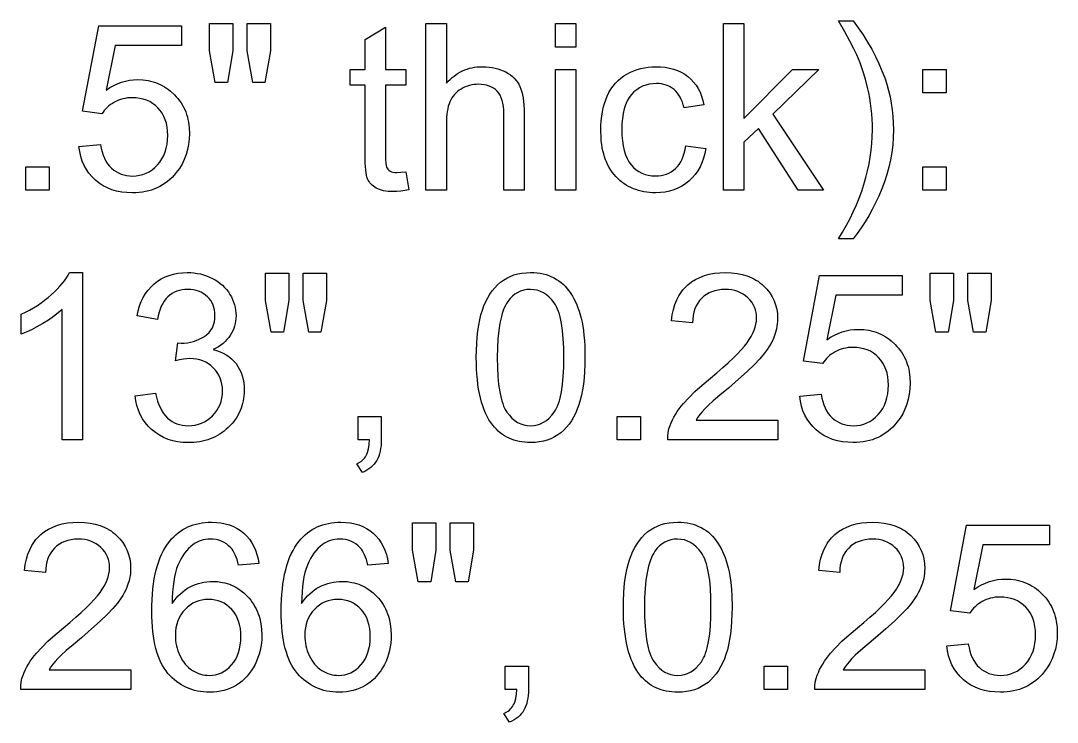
# Model space of a CAD drawing. Extents: x 0.6 to 44.2, y 0 to 23.3.
# Drawn here: x 5.497 to 7.986, y 17.397 to 19.083 of the extents above; entities that cross this region are included whole.
import ezdxf

# ---------------------------------------------------------------- set-up
doc = ezdxf.new("R2010")
doc.units = 0
doc.layers.add('CUTOUTS', color=1, linetype='CONTINUOUS')

msp = doc.modelspace()

# ---------------------------------------------------------------- linework, layer by layer
at = {"layer": 'CUTOUTS'}
for points in [[(5.6367, 18.7808), (5.6883, 18.7852), (5.69, 18.776), (5.6921, 18.7675), (5.6947, 18.7596), (5.6978, 18.7522), (5.7014, 18.7454), (5.7054, 18.7392), (5.7099, 18.7336), (5.7149, 18.7286), (5.7203, 18.7241), (5.7259, 18.7203), (5.7318, 18.717), (5.7379, 18.7143), (5.7443, 18.7123), (5.751, 18.7108), (5.758, 18.7099), (5.7652, 18.7096), (5.7739, 18.71), (5.7823, 18.7113), (5.7903, 18.7133), (5.798, 18.7163), (5.8053, 18.72), (5.8123, 18.7246), (5.819, 18.7301), (5.8253, 18.7363), (5.831, 18.7433), (5.836, 18.7508), (5.8402, 18.7588), (5.8437, 18.7674), (5.8464, 18.7766), (5.8483, 18.7863), (5.8494, 18.7965), (5.8498, 18.8073), (5.8495, 18.8175), (5.8483, 18.8272), (5.8465, 18.8363), (5.8439, 18.8449), (5.8406, 18.8529), (5.8365, 18.8603), (5.8318, 18.8672), (5.8262, 18.8736), (5.8201, 18.8793), (5.8135, 18.8842), (5.8065, 18.8884), (5.799, 18.8918), (5.791, 18.8944), (5.7826, 18.8963), (5.7737, 18.8975), (5.7644, 18.8979), (5.7586, 18.8977), (5.7528, 18.8972), (5.7473, 18.8963), (5.7418, 18.8952), (5.7366, 18.8936), (5.7314, 18.8918), (5.7264, 18.8896), (5.7216, 18.8871), (5.7169, 18.8843), (5.7125, 18.8813), (5.7084, 18.8781), (5.7045, 18.8747), (5.7009, 18.8711), (5.6975, 18.8673), (5.6944, 18.8633), (5.6916, 18.8591), (5.6455, 18.8651), (5.6842, 19.0706), (5.8831, 19.0706), (5.8831, 19.0236), (5.7235, 19.0236), (5.7019, 18.9161), (5.711, 18.922), (5.7202, 18.9271), (5.7294, 18.9314), (5.7388, 18.935), (5.7483, 18.9377), (5.758, 18.9397), (5.7677, 18.9408), (5.7775, 18.9412), (5.7904, 18.9407), (5.8027, 18.939), (5.8087, 18.9377), (5.8145, 18.9361), (5.8202, 18.9343), (5.8258, 18.9322), (5.8313, 18.9298), (5.8366, 18.9271), (5.8418, 18.9241), (5.8469, 18.9208), (5.8518, 18.9173), (5.8567, 18.9135), (5.8659, 18.9049), (5.8703, 18.9003), (5.8744, 18.8956), (5.8782, 18.8906), (5.8817, 18.8855), (5.8849, 18.8802), (5.8879, 18.8748), (5.8905, 18.8692), (5.8929, 18.8635), (5.895, 18.8576), (5.8969, 18.8515), (5.8984, 18.8452), (5.8997, 18.8389), (5.9014, 18.8256), (5.9019, 18.8116), (5.9014, 18.7983), (5.9, 18.7854), (5.8975, 18.773), (5.894, 18.761), (5.8896, 18.7495), (5.8841, 18.7385), (5.8777, 18.7279), (5.8703, 18.7178), (5.8654, 18.7119), (5.8602, 18.7064), (5.8549, 18.7013), (5.8493, 18.6965), (5.8435, 18.6922), (5.8375, 18.6882), (5.8312, 18.6846), (5.8248, 18.6813), (5.8181, 18.6785), (5.8112, 18.676), (5.8041, 18.6739), (5.7968, 18.6722), (5.7892, 18.6709), (5.7814, 18.67), (5.7735, 18.6694), (5.7652, 18.6692), (5.7519, 18.6697), (5.7392, 18.6711), (5.7271, 18.6735), (5.7157, 18.6768), (5.7049, 18.6811), (5.6947, 18.6864), (5.6851, 18.6926), (5.6762, 18.6998), (5.668, 18.7077), (5.6607, 18.7163), (5.6544, 18.7255), (5.649, 18.7353), (5.6446, 18.7457), (5.641, 18.7568), (5.6384, 18.7685)], [(5.9636, 18.9344), (5.95, 19.0105), (5.95, 19.076), (6.0059, 19.076), (6.0059, 19.0105), (5.9936, 18.9344)], [(6.0539, 18.9344), (6.0405, 19.0105), (6.0405, 19.076), (6.0965, 19.076), (6.0965, 19.0105), (6.0834, 18.9344)], [(6.47, 18.676), (6.47, 19.076), (6.5191, 19.076), (6.5191, 18.9325), (6.5235, 18.9373), (6.528, 18.9418), (6.5327, 18.946), (6.5374, 18.9499), (6.5424, 18.9535), (6.5474, 18.9568), (6.5527, 18.9597), (6.558, 18.9624), (6.5635, 18.9647), (6.5691, 18.9667), (6.5749, 18.9685), (6.5808, 18.9699), (6.5869, 18.9709), (6.5931, 18.9717), (6.5994, 18.9722), (6.6059, 18.9723), (6.6138, 18.9721), (6.6215, 18.9716), (6.6289, 18.9706), (6.636, 18.9692), (6.6428, 18.9674), (6.6494, 18.9652), (6.6558, 18.9626), (6.6618, 18.9597), (6.6676, 18.9563), (6.6729, 18.9527), (6.6777, 18.9488), (6.6822, 18.9445), (6.6862, 18.94), (6.6898, 18.9352), (6.693, 18.93), (6.6958, 18.9246), (6.6982, 18.9187), (6.7003, 18.9121), (6.702, 18.905), (6.7035, 18.8972), (6.7046, 18.8887), (6.7054, 18.8797), (6.7059, 18.87), (6.706, 18.8597), (6.706, 18.676), (6.6569, 18.676), (6.6569, 18.8597), (6.6567, 18.8686), (6.6559, 18.8768), (6.6547, 18.8845), (6.6529, 18.8915), (6.6507, 18.8979), (6.6479, 18.9036), (6.6447, 18.9088), (6.641, 18.9133), (6.6368, 18.9172), (6.6321, 18.9206), (6.6271, 18.9235), (6.6217, 18.9259), (6.6158, 18.9277), (6.6096, 18.929), (6.6029, 18.9298), (6.5958, 18.9301), (6.5904, 18.9299), (6.585, 18.9293), (6.5798, 18.9285), (6.5746, 18.9272), (6.5695, 18.9256), (6.5645, 18.9237), (6.5596, 18.9214), (6.5547, 18.9187), (6.5501, 18.9158), (6.5458, 18.9126), (6.5419, 18.9091), (6.5383, 18.9054), (6.535, 18.9014), (6.5321, 18.8972), (6.5295, 18.8927), (6.5273, 18.888), (6.5254, 18.883), (6.5237, 18.8774), (6.5223, 18.8714), (6.5212, 18.865), (6.5203, 18.8581), (6.5196, 18.8507), (6.5191, 18.8346), (6.5191, 18.676)], [(6.7811, 19.0195), (6.7811, 19.076), (6.8302, 19.076), (6.8302, 19.0195)], [(7.1846, 18.676), (7.1846, 19.076), (7.2337, 19.076), (7.2337, 18.8479), (7.35, 18.9658), (7.4135, 18.9658), (7.3028, 18.8583), (7.4247, 18.676), (7.3641, 18.676), (7.2684, 18.8242), (7.2337, 18.7909), (7.2337, 18.676)], [(7.4959, 18.5584), (7.4607, 18.5584), (7.4706, 18.5748), (7.4799, 18.5912), (7.4885, 18.6076), (7.4964, 18.6239), (7.5038, 18.6403), (7.5105, 18.6567), (7.5165, 18.6731), (7.5219, 18.6895), (7.5267, 18.7059), (7.5308, 18.7222), (7.5344, 18.7386), (7.5372, 18.755), (7.5395, 18.7714), (7.541, 18.7878), (7.542, 18.8042), (7.5423, 18.8206), (7.5421, 18.8334), (7.5416, 18.8462), (7.5407, 18.859), (7.5394, 18.8717), (7.5377, 18.8844), (7.5357, 18.8971), (7.5333, 18.9098), (7.5306, 18.9224), (7.5255, 18.9427), (7.5195, 18.9625), (7.5125, 18.982), (7.5047, 19.001), (7.4979, 19.0153), (7.4884, 19.0337), (7.476, 19.0562), (7.4607, 19.0828), (7.4959, 19.0828), (7.5083, 19.0657), (7.5199, 19.0486), (7.5306, 19.0314), (7.5405, 19.0142), (7.5496, 18.997), (7.5578, 18.9798), (7.5652, 18.9626), (7.5718, 18.9453), (7.5767, 18.9304), (7.581, 18.9152), (7.5846, 18.9), (7.5875, 18.8845), (7.5898, 18.8688), (7.5915, 18.853), (7.5925, 18.8371), (7.5928, 18.8209), (7.5924, 18.8026), (7.591, 18.7844), (7.5888, 18.7663), (7.5857, 18.7485), (7.5818, 18.7307), (7.5769, 18.7132), (7.5712, 18.6957), (7.5646, 18.6785), (7.5573, 18.6616), (7.5497, 18.6452), (7.5417, 18.6294), (7.5333, 18.6141), (7.5245, 18.5994), (7.5154, 18.5852), (7.5058, 18.5715)], [(6.422, 18.72), (6.4291, 18.6766), (6.419, 18.6747), (6.4094, 18.6733), (6.4004, 18.6725), (6.392, 18.6722), (6.3794, 18.6727), (6.3736, 18.6734), (6.3682, 18.6743), (6.3632, 18.6755), (6.3586, 18.677), (6.3544, 18.6787), (6.3505, 18.6807), (6.3437, 18.6852), (6.3407, 18.6878), (6.338, 18.6905), (6.3355, 18.6933), (6.3333, 18.6963), (6.3314, 18.6995), (6.3298, 18.7029), (6.3284, 18.7068), (6.3271, 18.7117), (6.3261, 18.7175), (6.3253, 18.7243), (6.3241, 18.7407), (6.3238, 18.7609), (6.3238, 18.9276), (6.2877, 18.9276), (6.2877, 18.9658), (6.3238, 18.9658), (6.3238, 19.0376), (6.3726, 19.067), (6.3726, 18.9658), (6.422, 18.9658), (6.422, 18.9276), (6.3726, 18.9276), (6.3726, 18.7582), (6.3728, 18.7486), (6.3733, 18.7409), (6.3741, 18.7351), (6.3752, 18.7311), (6.3767, 18.7283), (6.3786, 18.7258), (6.3809, 18.7235), (6.3837, 18.7216), (6.3869, 18.72), (6.3908, 18.7189), (6.3953, 18.7183), (6.4004, 18.718), (6.4099, 18.7185)], [(7.094, 18.7822), (7.1423, 18.7759), (7.14, 18.7637), (7.1368, 18.7523), (7.1329, 18.7415), (7.1282, 18.7314), (7.1228, 18.7219), (7.1166, 18.7132), (7.1096, 18.7051), (7.1018, 18.6977), (7.0934, 18.6911), (7.0846, 18.6854), (7.0753, 18.6805), (7.0655, 18.6765), (7.0552, 18.6734), (7.0445, 18.6712), (7.0334, 18.6699), (7.0217, 18.6695), (7.0144, 18.6696), (7.0072, 18.6701), (7.0002, 18.6708), (6.9934, 18.6719), (6.9868, 18.6733), (6.9804, 18.6749), (6.9741, 18.6769), (6.9681, 18.6792), (6.9622, 18.6818), (6.9565, 18.6847), (6.951, 18.6879), (6.9456, 18.6913), (6.9405, 18.6951), (6.9355, 18.6992), (6.9307, 18.7037), (6.9261, 18.7084), (6.9217, 18.7134), (6.9176, 18.7186), (6.9138, 18.7241), (6.9103, 18.7299), (6.907, 18.736), (6.9041, 18.7423), (6.9014, 18.7488), (6.899, 18.7557), (6.8969, 18.7628), (6.895, 18.7701), (6.8935, 18.7777), (6.8922, 18.7856), (6.8912, 18.7938), (6.8905, 18.8022), (6.8899, 18.8198), (6.8902, 18.8314), (6.8909, 18.8426), (6.8921, 18.8534), (6.8938, 18.8638), (6.896, 18.8739), (6.8987, 18.8836), (6.9018, 18.893), (6.9055, 18.9019), (6.9096, 18.9105), (6.9143, 18.9184), (6.9194, 18.9259), (6.9251, 18.9327), (6.9313, 18.9391), (6.9379, 18.9448), (6.9451, 18.9501), (6.9528, 18.9547), (6.9609, 18.9589), (6.9691, 18.9624), (6.9775, 18.9655), (6.986, 18.9679), (6.9947, 18.9699), (7.0037, 18.9712), (7.0127, 18.9721), (7.022, 18.9723), (7.0335, 18.972), (7.0445, 18.9709), (7.055, 18.969), (7.0649, 18.9664), (7.0743, 18.963), (7.0831, 18.9589), (7.0914, 18.9541), (7.0992, 18.9485), (7.1064, 18.9422), (7.1129, 18.9353), (7.1187, 18.9277), (7.1238, 18.9196), (7.1283, 18.9108), (7.1321, 18.9014), (7.1352, 18.8913), (7.1377, 18.8807), (7.0899, 18.8733), (7.0881, 18.8804), (7.0859, 18.887), (7.0833, 18.8932), (7.0805, 18.8989), (7.0773, 18.9041), (7.0738, 18.909), (7.07, 18.9133), (7.0658, 18.9172), (7.0613, 18.9207), (7.0567, 18.9237), (7.0518, 18.9262), (7.0467, 18.9283), (7.0413, 18.9299), (7.0357, 18.931), (7.0299, 18.9317), (7.0239, 18.932), (7.0148, 18.9315), (7.0062, 18.9303), (6.998, 18.9282), (6.9903, 18.9253), (6.983, 18.9216), (6.9761, 18.917), (6.9696, 18.9116), (6.9636, 18.9054), (6.9582, 18.8982), (6.9535, 18.8901), (6.9495, 18.8811), (6.9462, 18.871), (6.9437, 18.86), (6.9419, 18.848), (6.9408, 18.8351), (6.9404, 18.8212), (6.9408, 18.8071), (6.9418, 18.794), (6.9436, 18.7819), (6.946, 18.7708), (6.9491, 18.7607), (6.953, 18.7516), (6.9575, 18.7434), (6.9628, 18.7363), (6.9686, 18.7301), (6.9748, 18.7247), (6.9815, 18.7202), (6.9886, 18.7165), (6.9961, 18.7136), (7.004, 18.7115), (7.0124, 18.7103), (7.0212, 18.7099), (7.0283, 18.7101), (7.035, 18.711), (7.0415, 18.7124), (7.0477, 18.7143), (7.0536, 18.7168), (7.0592, 18.7198), (7.0645, 18.7234), (7.0695, 18.7276), (7.0741, 18.7323), (7.0783, 18.7377), (7.082, 18.7436), (7.0853, 18.7501), (7.0881, 18.7572), (7.0905, 18.7649), (7.0925, 18.7733)], [(6.7811, 18.676), (6.7811, 18.9658), (6.8302, 18.9658), (6.8302, 18.676)], [(7.6635, 18.9099), (7.6635, 18.9658), (7.7194, 18.9658), (7.7194, 18.9099)], [(5.509, 18.676), (5.509, 18.732), (5.565, 18.732), (5.565, 18.676)], [(7.6635, 18.676), (7.6635, 18.732), (7.7194, 18.732), (7.7194, 18.676)], [(5.6455, 18.076), (5.5963, 18.076), (5.5963, 18.389), (5.5868, 18.3805), (5.5758, 18.3721), (5.5635, 18.3636), (5.5498, 18.3552), (5.5358, 18.3472), (5.5225, 18.3404), (5.5099, 18.3345), (5.4981, 18.3298), (5.4981, 18.3773), (5.5083, 18.3822), (5.5181, 18.3875), (5.5276, 18.3929), (5.5367, 18.3987), (5.5456, 18.4047), (5.5541, 18.4109), (5.5623, 18.4174), (5.5702, 18.4242), (5.5776, 18.431), (5.5844, 18.4379), (5.5907, 18.4446), (5.5965, 18.4513), (5.6017, 18.458), (5.6063, 18.4646), (5.6103, 18.4712), (5.6138, 18.4777), (5.6455, 18.4777)], [(5.7715, 18.1816), (5.8206, 18.1882), (5.8229, 18.1781), (5.8256, 18.1688), (5.8286, 18.1601), (5.8321, 18.1523), (5.8358, 18.1451), (5.84, 18.1387), (5.8445, 18.133), (5.8494, 18.128), (5.8546, 18.1237), (5.8601, 18.1199), (5.8659, 18.1168), (5.872, 18.1142), (5.8783, 18.1122), (5.8849, 18.1107), (5.8918, 18.1099), (5.8989, 18.1096), (5.9074, 18.11), (5.9156, 18.1111), (5.9234, 18.113), (5.9309, 18.1156), (5.938, 18.119), (5.9449, 18.1231), (5.9513, 18.128), (5.9575, 18.1336), (5.9631, 18.1398), (5.9679, 18.1463), (5.972, 18.1532), (5.9754, 18.1605), (5.978, 18.1681), (5.9798, 18.1761), (5.981, 18.1844), (5.9813, 18.1931), (5.981, 18.2014), (5.98, 18.2093), (5.9782, 18.2168), (5.9758, 18.2239), (5.9727, 18.2307), (5.9689, 18.2372), (5.9644, 18.2432), (5.9592, 18.2489), (5.9535, 18.254), (5.9474, 18.2585), (5.941, 18.2623), (5.9341, 18.2654), (5.9269, 18.2678), (5.9193, 18.2695), (5.9114, 18.2705), (5.903, 18.2708), (5.8956, 18.2705), (5.8874, 18.2695), (5.8783, 18.2678), (5.8684, 18.2654), (5.8738, 18.3085), (5.8817, 18.308), (5.8895, 18.3082), (5.897, 18.309), (5.9044, 18.3103), (5.9116, 18.312), (5.9185, 18.3143), (5.9253, 18.3172), (5.9319, 18.3205), (5.9382, 18.3243), (5.9441, 18.3287), (5.9492, 18.3336), (5.9535, 18.3391), (5.9571, 18.3451), (5.9598, 18.3517), (5.9618, 18.3589), (5.9629, 18.3665), (5.9633, 18.3748), (5.963, 18.3814), (5.9622, 18.3877), (5.9608, 18.3938), (5.9588, 18.3995), (5.9562, 18.4049), (5.953, 18.4101), (5.9493, 18.415), (5.945, 18.4195), (5.9403, 18.4237), (5.9352, 18.4273), (5.9298, 18.4304), (5.9241, 18.4328), (5.918, 18.4348), (5.9116, 18.4362), (5.9049, 18.437), (5.8978, 18.4373), (5.8908, 18.437), (5.8841, 18.4362), (5.8777, 18.4347), (5.8716, 18.4328), (5.8658, 18.4302), (5.8602, 18.4272), (5.855, 18.4235), (5.8501, 18.4193), (5.8455, 18.4145), (5.8414, 18.4091), (5.8377, 18.4032), (5.8344, 18.3968), (5.8316, 18.3897), (5.8291, 18.3821), (5.8271, 18.374), (5.8255, 18.3652), (5.7764, 18.374), (5.779, 18.386), (5.7824, 18.3973), (5.7864, 18.4079), (5.7912, 18.4178), (5.7966, 18.427), (5.8028, 18.4356), (5.8097, 18.4434), (5.8174, 18.4505), (5.8256, 18.4569), (5.8343, 18.4624), (5.8435, 18.4671), (5.8532, 18.4709), (5.8633, 18.4738), (5.874, 18.476), (5.8851, 18.4772), (5.8968, 18.4777), (5.9049, 18.4774), (5.9128, 18.4768), (5.9206, 18.4757), (5.9282, 18.4742), (5.9357, 18.4722), (5.943, 18.4698), (5.9501, 18.4669), (5.9571, 18.4636), (5.9637, 18.4599), (5.97, 18.4559), (5.9759, 18.4516), (5.9814, 18.447), (5.9864, 18.4421), (5.9911, 18.4368), (5.9954, 18.4312), (5.9992, 18.4253), (6.0026, 18.4192), (6.0056, 18.4129), (6.0081, 18.4066), (6.0102, 18.4002), (6.0118, 18.3937), (6.0129, 18.3872), (6.0136, 18.3805), (6.0138, 18.3737), (6.0136, 18.3673), (6.0129, 18.361), (6.0119, 18.3549), (6.0103, 18.3489), (6.0084, 18.3431), (6.006, 18.3374), (6.0032, 18.3319), (5.9999, 18.3265), (5.9962, 18.3213), (5.9921, 18.3164), (5.9876, 18.3118), (5.9826, 18.3074), (5.9773, 18.3033), (5.9715, 18.2995), (5.9653, 18.2959), (5.9587, 18.2927), (5.9673, 18.2903), (5.9754, 18.2875), (5.9831, 18.2841), (5.9902, 18.2801), (5.9968, 18.2756), (6.003, 18.2705), (6.0086, 18.2649), (6.0138, 18.2587), (6.0184, 18.2521), (6.0224, 18.245), (6.0258, 18.2375), (6.0285, 18.2297), (6.0307, 18.2214), (6.0322, 18.2127), (6.0331, 18.2037), (6.0335, 18.1942), (6.0333, 18.1877), (6.0329, 18.1813), (6.0321, 18.1751), (6.0311, 18.169), (6.0297, 18.163), (6.0281, 18.1571), (6.0261, 18.1514), (6.0239, 18.1458), (6.0214, 18.1403), (6.0185, 18.1349), (6.0154, 18.1297), (6.012, 18.1246), (6.0082, 18.1196), (6.0042, 18.1147), (5.9999, 18.11), (5.9953, 18.1054), (5.9904, 18.1009), (5.9854, 18.0968), (5.9802, 18.093), (5.9749, 18.0894), (5.9694, 18.0861), (5.9638, 18.0832), (5.958, 18.0805), (5.952, 18.078), (5.9459, 18.0759), (5.9396, 18.0741), (5.9332, 18.0725), (5.9266, 18.0712), (5.9199, 18.0702), (5.9129, 18.0695), (5.8987, 18.0689), (5.8858, 18.0694), (5.8735, 18.0709), (5.8617, 18.0733), (5.8505, 18.0768), (5.8398, 18.0812), (5.8297, 18.0866), (5.8202, 18.093), (5.8112, 18.1003), (5.803, 18.1084), (5.7957, 18.1172), (5.7893, 18.1265), (5.7839, 18.1363), (5.7794, 18.1468), (5.7758, 18.1578), (5.7732, 18.1694)], [(6.0981, 18.3344), (6.0845, 18.4105), (6.0845, 18.476), (6.1404, 18.476), (6.1404, 18.4105), (6.1281, 18.3344)], [(6.1884, 18.3344), (6.1751, 18.4105), (6.1751, 18.476), (6.231, 18.476), (6.231, 18.4105), (6.2179, 18.3344)], [(6.5909, 18.2733), (6.5911, 18.2906), (6.5918, 18.307), (6.5929, 18.3226), (6.5945, 18.3373), (6.5966, 18.3512), (6.5991, 18.3641), (6.6021, 18.3762), (6.6055, 18.3875), (6.6094, 18.398), (6.6137, 18.4079), (6.6184, 18.4171), (6.6236, 18.4258), (6.6293, 18.4338), (6.6354, 18.4412), (6.6419, 18.448), (6.6489, 18.4542), (6.6563, 18.4597), (6.6642, 18.4645), (6.6725, 18.4685), (6.6814, 18.4718), (6.6907, 18.4744), (6.7004, 18.4762), (6.7106, 18.4773), (6.7213, 18.4777), (6.7292, 18.4775), (6.7369, 18.4769), (6.7443, 18.4758), (6.7515, 18.4744), (6.7585, 18.4726), (6.7652, 18.4704), (6.7716, 18.4677), (6.7778, 18.4647), (6.7837, 18.4613), (6.7894, 18.4575), (6.7948, 18.4534), (6.8, 18.4489), (6.8048, 18.444), (6.8095, 18.4388), (6.8138, 18.4332), (6.8179, 18.4273), (6.8217, 18.4211), (6.8254, 18.4144), (6.8288, 18.4075), (6.832, 18.4002), (6.835, 18.3926), (6.8378, 18.3847), (6.8427, 18.3678), (6.8448, 18.3587), (6.8467, 18.3488), (6.8482, 18.3381), (6.8495, 18.3267), (6.8505, 18.3145), (6.8512, 18.3015), (6.8517, 18.2733), (6.8515, 18.2561), (6.8508, 18.2398), (6.8497, 18.2243), (6.8481, 18.2097), (6.8461, 18.1959), (6.8436, 18.183), (6.8407, 18.1709), (6.8373, 18.1597), (6.8334, 18.1492), (6.8291, 18.1393), (6.8244, 18.13), (6.8192, 18.1213), (6.8136, 18.1133), (6.8075, 18.1058), (6.801, 18.099), (6.794, 18.0928), (6.7866, 18.0873), (6.7787, 18.0825), (6.7703, 18.0784), (6.7615, 18.0751), (6.7521, 18.0725), (6.7423, 18.0707), (6.7321, 18.0696), (6.7213, 18.0692), (6.7142, 18.0694), (6.7072, 18.0699), (6.7005, 18.0707), (6.6939, 18.0718), (6.6876, 18.0733), (6.6814, 18.075), (6.6754, 18.0771), (6.6697, 18.0796), (6.6641, 18.0823), (6.6587, 18.0854), (6.6535, 18.0888), (6.6485, 18.0925), (6.6437, 18.0966), (6.6391, 18.101), (6.6347, 18.1057), (6.6305, 18.1107), (6.6257, 18.1172), (6.6212, 18.1241), (6.617, 18.1316), (6.6131, 18.1396), (6.6096, 18.148), (6.6063, 18.157), (6.6034, 18.1664), (6.6008, 18.1763), (6.5985, 18.1867), (6.5965, 18.1976), (6.5948, 18.209), (6.5934, 18.2209), (6.5923, 18.2332), (6.5915, 18.2461), (6.591, 18.2595)], [(7.315, 18.1232), (7.315, 18.076), (7.0506, 18.076), (7.0508, 18.0848), (7.0518, 18.0934), (7.0537, 18.1019), (7.0564, 18.1101), (7.0591, 18.1169), (7.0622, 18.1236), (7.0657, 18.1303), (7.0695, 18.1369), (7.0737, 18.1436), (7.0783, 18.1502), (7.0833, 18.1568), (7.0887, 18.1633), (7.1011, 18.1769), (7.1159, 18.1916), (7.1332, 18.2072), (7.153, 18.2239), (7.1686, 18.2369), (7.1829, 18.2493), (7.1959, 18.2609), (7.2076, 18.2718), (7.218, 18.2821), (7.227, 18.2916), (7.2347, 18.3005), (7.2411, 18.3086), (7.2465, 18.3164), (7.2511, 18.324), (7.2551, 18.3316), (7.2583, 18.339), (7.2608, 18.3464), (7.2626, 18.3536), (7.2637, 18.3607), (7.264, 18.3677), (7.2637, 18.3749), (7.2627, 18.3817), (7.2611, 18.3883), (7.2588, 18.3946), (7.2559, 18.4006), (7.2523, 18.4064), (7.248, 18.4118), (7.2431, 18.417), (7.2377, 18.4217), (7.2319, 18.4257), (7.2257, 18.4292), (7.2191, 18.432), (7.2121, 18.4342), (7.2047, 18.4358), (7.1969, 18.4367), (7.1887, 18.437), (7.1801, 18.4367), (7.1719, 18.4357), (7.1641, 18.434), (7.1568, 18.4317), (7.1499, 18.4287), (7.1435, 18.425), (7.1375, 18.4207), (7.132, 18.4157), (7.127, 18.4101), (7.1226, 18.4041), (7.1189, 18.3975), (7.1159, 18.3904), (7.1136, 18.3827), (7.1118, 18.3746), (7.1108, 18.3659), (7.1104, 18.3568), (7.0599, 18.362), (7.0617, 18.3757), (7.0643, 18.3885), (7.0678, 18.4006), (7.0723, 18.4117), (7.0776, 18.4221), (7.0806, 18.4269), (7.0838, 18.4316), (7.0873, 18.436), (7.0909, 18.4402), (7.0948, 18.4443), (7.0989, 18.4481), (7.1078, 18.455), (7.1173, 18.461), (7.1276, 18.4661), (7.1386, 18.4703), (7.1503, 18.4735), (7.1627, 18.4758), (7.1759, 18.4772), (7.1898, 18.4777), (7.2038, 18.4772), (7.2171, 18.4757), (7.2296, 18.4732), (7.2414, 18.4697), (7.247, 18.4676), (7.2524, 18.4652), (7.2576, 18.4626), (7.2626, 18.4597), (7.2675, 18.4566), (7.2722, 18.4532), (7.2766, 18.4496), (7.2809, 18.4457), (7.2888, 18.4375), (7.2956, 18.4288), (7.3014, 18.4196), (7.3061, 18.41), (7.3098, 18.3999), (7.3124, 18.3893), (7.314, 18.3782), (7.3145, 18.3666), (7.3143, 18.3606), (7.3139, 18.3547), (7.3131, 18.3487), (7.312, 18.3428), (7.3107, 18.3369), (7.309, 18.3311), (7.3047, 18.3194), (7.302, 18.3136), (7.2989, 18.3077), (7.2955, 18.3017), (7.2916, 18.2956), (7.2826, 18.2832), (7.2721, 18.2706), (7.2588, 18.2566), (7.2417, 18.2401), (7.2209, 18.2214), (7.1963, 18.2002), (7.1762, 18.1831), (7.1601, 18.169), (7.1478, 18.1579), (7.1396, 18.1498), (7.1336, 18.1432), (7.1281, 18.1366), (7.1232, 18.1299), (7.1189, 18.1232)], [(7.6946, 18.3344), (7.6809, 18.4105), (7.6809, 18.476), (7.7369, 18.476), (7.7369, 18.4105), (7.7246, 18.3344)], [(7.7849, 18.3344), (7.7715, 18.4105), (7.7715, 18.476), (7.8274, 18.476), (7.8274, 18.4105), (7.8144, 18.3344)], [(7.3677, 18.1808), (7.4193, 18.1852), (7.4209, 18.176), (7.4231, 18.1675), (7.4257, 18.1596), (7.4288, 18.1522), (7.4323, 18.1454), (7.4364, 18.1392), (7.4409, 18.1336), (7.4459, 18.1286), (7.4512, 18.1241), (7.4568, 18.1203), (7.4627, 18.117), (7.4689, 18.1143), (7.4753, 18.1123), (7.482, 18.1108), (7.489, 18.1099), (7.4962, 18.1096), (7.5049, 18.11), (7.5133, 18.1113), (7.5213, 18.1133), (7.529, 18.1163), (7.5363, 18.12), (7.5433, 18.1246), (7.5499, 18.1301), (7.5562, 18.1363), (7.562, 18.1433), (7.567, 18.1508), (7.5712, 18.1588), (7.5747, 18.1674), (7.5773, 18.1766), (7.5793, 18.1863), (7.5804, 18.1965), (7.5808, 18.2073), (7.5804, 18.2175), (7.5793, 18.2272), (7.5775, 18.2363), (7.5749, 18.2449), (7.5716, 18.2529), (7.5675, 18.2603), (7.5627, 18.2672), (7.5572, 18.2736), (7.5511, 18.2793), (7.5445, 18.2842), (7.5374, 18.2884), (7.5299, 18.2918), (7.522, 18.2944), (7.5136, 18.2963), (7.5047, 18.2975), (7.4954, 18.2979), (7.4895, 18.2977), (7.4838, 18.2972), (7.4782, 18.2963), (7.4728, 18.2952), (7.4675, 18.2936), (7.4624, 18.2918), (7.4574, 18.2896), (7.4526, 18.2871), (7.4479, 18.2843), (7.4435, 18.2813), (7.4394, 18.2781), (7.4355, 18.2747), (7.4319, 18.2711), (7.4285, 18.2673), (7.4254, 18.2633), (7.4225, 18.2591), (7.3764, 18.2651), (7.4152, 18.4706), (7.6141, 18.4706), (7.6141, 18.4236), (7.4545, 18.4236), (7.4329, 18.3161), (7.442, 18.322), (7.4511, 18.3271), (7.4604, 18.3314), (7.4698, 18.335), (7.4793, 18.3377), (7.4889, 18.3397), (7.4987, 18.3408), (7.5085, 18.3412), (7.5213, 18.3407), (7.5337, 18.339), (7.5396, 18.3377), (7.5455, 18.3361), (7.5512, 18.3343), (7.5568, 18.3322), (7.5622, 18.3298), (7.5676, 18.3271), (7.5728, 18.3241), (7.5779, 18.3208), (7.5828, 18.3173), (7.5876, 18.3135), (7.5969, 18.3049), (7.6013, 18.3003), (7.6053, 18.2956), (7.6091, 18.2906), (7.6126, 18.2855), (7.6159, 18.2802), (7.6188, 18.2748), (7.6215, 18.2692), (7.6239, 18.2635), (7.626, 18.2576), (7.6278, 18.2515), (7.6294, 18.2452), (7.6307, 18.2389), (7.6323, 18.2256), (7.6329, 18.2116), (7.6324, 18.1983), (7.6309, 18.1854), (7.6285, 18.173), (7.625, 18.161), (7.6205, 18.1495), (7.6151, 18.1385), (7.6087, 18.1279), (7.6013, 18.1178), (7.5963, 18.1119), (7.5912, 18.1064), (7.5858, 18.1013), (7.5803, 18.0965), (7.5745, 18.0922), (7.5684, 18.0882), (7.5622, 18.0846), (7.5558, 18.0813), (7.5491, 18.0785), (7.5422, 18.076), (7.5351, 18.0739), (7.5277, 18.0722), (7.5202, 18.0709), (7.5124, 18.07), (7.5044, 18.0694), (7.4962, 18.0692), (7.4829, 18.0697), (7.4702, 18.0711), (7.4581, 18.0735), (7.4467, 18.0768), (7.4358, 18.0811), (7.4256, 18.0864), (7.4161, 18.0926), (7.4071, 18.0998), (7.399, 18.1077), (7.3917, 18.1163), (7.3854, 18.1255), (7.38, 18.1353), (7.3755, 18.1457), (7.372, 18.1568), (7.3694, 18.1685)], [(6.6414, 18.2733), (6.6417, 18.2497), (6.6428, 18.2282), (6.6446, 18.2087), (6.6471, 18.1913), (6.6504, 18.1759), (6.6523, 18.169), (6.6543, 18.1626), (6.6566, 18.1567), (6.659, 18.1514), (6.6616, 18.1465), (6.6644, 18.1422), (6.6704, 18.1346), (6.6766, 18.1279), (6.6832, 18.1223), (6.6902, 18.1177), (6.6975, 18.1142), (6.7051, 18.1116), (6.713, 18.1101), (6.7213, 18.1096), (6.7296, 18.1101), (6.7376, 18.1116), (6.7452, 18.1142), (6.7524, 18.1178), (6.7594, 18.1224), (6.766, 18.128), (6.7723, 18.1347), (6.7782, 18.1423), (6.781, 18.1467), (6.7836, 18.1515), (6.786, 18.1569), (6.7883, 18.1628), (6.7904, 18.1692), (6.7922, 18.1761), (6.7955, 18.1914), (6.798, 18.2088), (6.7998, 18.2283), (6.8009, 18.2498), (6.8013, 18.2733), (6.8009, 18.297), (6.7998, 18.3185), (6.798, 18.3381), (6.7955, 18.3555), (6.7922, 18.3709), (6.7904, 18.3778), (6.7883, 18.3842), (6.786, 18.39), (6.7836, 18.3954), (6.781, 18.4002), (6.7782, 18.4045), (6.7723, 18.4121), (6.766, 18.4187), (6.7593, 18.4243), (6.7523, 18.4289), (6.745, 18.4324), (6.7372, 18.435), (6.7292, 18.4365), (6.7208, 18.437), (6.7125, 18.4366), (6.7047, 18.4352), (6.6973, 18.433), (6.6903, 18.4298), (6.6838, 18.4258), (6.6777, 18.4209), (6.672, 18.4151), (6.6667, 18.4084), (6.6637, 18.4035), (6.6608, 18.3983), (6.6581, 18.3925), (6.6556, 18.3862), (6.6534, 18.3795), (6.6513, 18.3722), (6.6477, 18.3563), (6.6449, 18.3385), (6.643, 18.3187), (6.6418, 18.297)], [(6.3068, 18.076), (6.3068, 18.132), (6.3628, 18.132), (6.3628, 18.076), (6.3626, 18.0685), (6.3621, 18.0614), (6.3612, 18.0546), (6.3601, 18.0482), (6.3585, 18.0421), (6.3566, 18.0365), (6.3544, 18.0312), (6.3519, 18.0262), (6.3489, 18.0216), (6.3456, 18.0173), (6.3419, 18.0132), (6.3377, 18.0094), (6.3332, 18.0059), (6.3283, 18.0026), (6.323, 17.9996), (6.3172, 17.9969), (6.3036, 18.0179), (6.3108, 18.0217), (6.3141, 18.0239), (6.3171, 18.0263), (6.3198, 18.0289), (6.3223, 18.0317), (6.3245, 18.0348), (6.3265, 18.038), (6.3282, 18.0415), (6.3298, 18.0453), (6.3322, 18.0541), (6.3339, 18.0643), (6.3347, 18.076)], [(6.9292, 18.076), (6.9292, 18.132), (6.9852, 18.132), (6.9852, 18.076)], [(5.7611, 17.5232), (5.7611, 17.476), (5.4968, 17.476), (5.4969, 17.4848), (5.4979, 17.4934), (5.4998, 17.5019), (5.5025, 17.5101), (5.5052, 17.5169), (5.5083, 17.5236), (5.5118, 17.5303), (5.5156, 17.5369), (5.5198, 17.5436), (5.5245, 17.5502), (5.5294, 17.5568), (5.5348, 17.5633), (5.5472, 17.5769), (5.562, 17.5916), (5.5793, 17.6072), (5.5991, 17.6239), (5.6147, 17.6369), (5.629, 17.6493), (5.642, 17.6609), (5.6537, 17.6718), (5.6641, 17.6821), (5.6731, 17.6916), (5.6808, 17.7005), (5.6872, 17.7086), (5.6926, 17.7164), (5.6972, 17.724), (5.7012, 17.7316), (5.7044, 17.739), (5.7069, 17.7464), (5.7087, 17.7536), (5.7098, 17.7607), (5.7101, 17.7677), (5.7098, 17.7749), (5.7088, 17.7817), (5.7072, 17.7883), (5.7049, 17.7946), (5.702, 17.8006), (5.6984, 17.8064), (5.6941, 17.8118), (5.6893, 17.817), (5.6838, 17.8217), (5.678, 17.8257), (5.6718, 17.8292), (5.6652, 17.832), (5.6582, 17.8342), (5.6508, 17.8358), (5.643, 17.8367), (5.6348, 17.837), (5.6262, 17.8367), (5.618, 17.8357), (5.6102, 17.834), (5.6029, 17.8317), (5.596, 17.8287), (5.5896, 17.825), (5.5836, 17.8207), (5.5781, 17.8157), (5.5731, 17.8101), (5.5687, 17.8041), (5.5651, 17.7975), (5.562, 17.7904), (5.5597, 17.7827), (5.558, 17.7746), (5.5569, 17.7659), (5.5565, 17.7568), (5.506, 17.762), (5.5078, 17.7757), (5.5104, 17.7885), (5.5139, 17.8006), (5.5184, 17.8117), (5.5237, 17.8221), (5.5267, 17.8269), (5.5299, 17.8316), (5.5334, 17.836), (5.537, 17.8402), (5.5409, 17.8443), (5.545, 17.8481), (5.5539, 17.855), (5.5634, 17.861), (5.5737, 17.8661), (5.5847, 17.8703), (5.5964, 17.8735), (5.6088, 17.8758), (5.622, 17.8772), (5.6359, 17.8777), (5.6499, 17.8772), (5.6632, 17.8757), (5.6757, 17.8732), (5.6875, 17.8697), (5.6931, 17.8676), (5.6985, 17.8652), (5.7037, 17.8626), (5.7088, 17.8597), (5.7136, 17.8566), (5.7183, 17.8532), (5.7228, 17.8496), (5.727, 17.8457), (5.7349, 17.8375), (5.7417, 17.8288), (5.7475, 17.8196), (5.7522, 17.81), (5.7559, 17.7999), (5.7585, 17.7893), (5.7601, 17.7782), (5.7606, 17.7666), (5.7604, 17.7606), (5.76, 17.7547), (5.7592, 17.7487), (5.7581, 17.7428), (5.7568, 17.7369), (5.7551, 17.7311), (5.7508, 17.7194), (5.7481, 17.7136), (5.7451, 17.7077), (5.7416, 17.7017), (5.7377, 17.6956), (5.7288, 17.6832), (5.7182, 17.6706), (5.7049, 17.6566), (5.6879, 17.6401), (5.667, 17.6214), (5.6425, 17.6002), (5.6223, 17.5831), (5.6062, 17.569), (5.594, 17.5579), (5.5857, 17.5498), (5.5797, 17.5432), (5.5742, 17.5366), (5.5693, 17.5299), (5.565, 17.5232)], [(6.0687, 17.7781), (6.0198, 17.7743), (6.0162, 17.7877), (6.0141, 17.7937), (6.0119, 17.7992), (6.0095, 17.8042), (6.0069, 17.8087), (6.0042, 17.8128), (6.0013, 17.8163), (5.9961, 17.8212), (5.9907, 17.8255), (5.985, 17.8291), (5.979, 17.832), (5.9727, 17.8343), (5.9662, 17.836), (5.9593, 17.837), (5.9521, 17.8373), (5.9464, 17.8371), (5.9408, 17.8365), (5.9353, 17.8354), (5.9301, 17.834), (5.925, 17.8322), (5.9202, 17.8299), (5.9155, 17.8273), (5.9109, 17.8242), (5.9053, 17.8197), (5.9, 17.8148), (5.8949, 17.8093), (5.8902, 17.8034), (5.8858, 17.797), (5.8817, 17.7901), (5.8779, 17.7827), (5.8744, 17.7748), (5.8712, 17.7663), (5.8685, 17.7568), (5.8662, 17.7466), (5.8642, 17.7354), (5.8627, 17.7234), (5.8615, 17.7106), (5.8608, 17.6969), (5.8605, 17.6823), (5.865, 17.6888), (5.8698, 17.6949), (5.8749, 17.7006), (5.8802, 17.7058), (5.8857, 17.7106), (5.8915, 17.715), (5.8976, 17.7189), (5.9038, 17.7224), (5.9103, 17.7255), (5.9168, 17.7281), (5.9234, 17.7304), (5.9301, 17.7322), (5.9369, 17.7337), (5.9437, 17.7347), (5.9506, 17.7353), (5.9576, 17.7355), (5.9696, 17.7349), (5.9812, 17.7332), (5.9869, 17.732), (5.9924, 17.7304), (5.9978, 17.7286), (6.0031, 17.7265), (6.0082, 17.7241), (6.0133, 17.7214), (6.0231, 17.7152), (6.0324, 17.7078), (6.0412, 17.6994), (6.0454, 17.6948), (6.0493, 17.69), (6.053, 17.6851), (6.0563, 17.68), (6.0594, 17.6747), (6.0623, 17.6693), (6.0648, 17.6637), (6.0671, 17.6579), (6.0691, 17.652), (6.0709, 17.6459), (6.0736, 17.6332), (6.0752, 17.6199), (6.0757, 17.6059), (6.0755, 17.5966), (6.0747, 17.5874), (6.0735, 17.5784), (6.0717, 17.5696), (6.0694, 17.5609), (6.0666, 17.5524), (6.0633, 17.5441), (6.0595, 17.5359), (6.0553, 17.5281), (6.0506, 17.5207), (6.0456, 17.5138), (6.0402, 17.5074), (6.0345, 17.5014), (6.0283, 17.4959), (6.0218, 17.4909), (6.0149, 17.4864), (6.0077, 17.4824), (6.0002, 17.4789), (5.9925, 17.4759), (5.9846, 17.4735), (5.9764, 17.4716), (5.968, 17.4703), (5.9594, 17.4695), (5.9505, 17.4692), (5.9429, 17.4694), (5.9355, 17.4699), (5.9283, 17.4708), (5.9212, 17.472), (5.9143, 17.4736), (5.9076, 17.4756), (5.9011, 17.4778), (5.8948, 17.4805), (5.8886, 17.4835), (5.8826, 17.4868), (5.8768, 17.4905), (5.8712, 17.4946), (5.8657, 17.499), (5.8604, 17.5038), (5.8553, 17.5089), (5.8504, 17.5144), (5.8457, 17.5202), (5.8413, 17.5266), (5.8372, 17.5334), (5.8334, 17.5406), (5.8299, 17.5483), (5.8268, 17.5565), (5.8239, 17.5651), (5.8213, 17.5742), (5.819, 17.5837), (5.8171, 17.5937), (5.8154, 17.6041), (5.814, 17.615), (5.813, 17.6264), (5.8122, 17.6382), (5.8118, 17.6505), (5.8116, 17.6632), (5.8118, 17.6775), (5.8123, 17.6912), (5.8131, 17.7045), (5.8143, 17.7172), (5.8158, 17.7295), (5.8176, 17.7413), (5.8198, 17.7526), (5.8223, 17.7633), (5.8252, 17.7736), (5.8284, 17.7834), (5.8319, 17.7927), (5.8357, 17.8015), (5.8399, 17.8099), (5.8444, 17.8177), (5.8493, 17.825), (5.8545, 17.8318), (5.8592, 17.8374), (5.8642, 17.8426), (5.8694, 17.8474), (5.8748, 17.8519), (5.8804, 17.856), (5.8861, 17.8598), (5.8921, 17.8632), (5.8983, 17.8662), (5.9047, 17.8689), (5.9113, 17.8712), (5.9181, 17.8732), (5.9251, 17.8748), (5.9323, 17.8761), (5.9397, 17.8769), (5.9473, 17.8775), (5.9551, 17.8777), (5.9667, 17.8773), (5.9777, 17.876), (5.9881, 17.8739), (5.9981, 17.871), (6.0075, 17.8673), (6.0164, 17.8628), (6.0247, 17.8574), (6.0325, 17.8512), (6.0397, 17.8443), (6.0461, 17.8367), (6.0517, 17.8285), (6.0566, 17.8197), (6.0608, 17.8102), (6.0641, 17.8001), (6.0668, 17.7894)], [(6.3794, 17.7781), (6.3306, 17.7743), (6.327, 17.7877), (6.3249, 17.7937), (6.3227, 17.7992), (6.3203, 17.8042), (6.3177, 17.8087), (6.3149, 17.8128), (6.312, 17.8163), (6.3069, 17.8212), (6.3015, 17.8255), (6.2958, 17.8291), (6.2898, 17.832), (6.2835, 17.8343), (6.2769, 17.836), (6.2701, 17.837), (6.2629, 17.8373), (6.2571, 17.8371), (6.2515, 17.8365), (6.2461, 17.8354), (6.2409, 17.834), (6.2358, 17.8322), (6.2309, 17.8299), (6.2262, 17.8273), (6.2217, 17.8242), (6.2161, 17.8197), (6.2107, 17.8148), (6.2057, 17.8093), (6.201, 17.8034), (6.1966, 17.797), (6.1925, 17.7901), (6.1887, 17.7827), (6.1852, 17.7748), (6.182, 17.7663), (6.1793, 17.7568), (6.1769, 17.7466), (6.175, 17.7354), (6.1735, 17.7234), (6.1723, 17.7106), (6.1716, 17.6969), (6.1712, 17.6823), (6.1758, 17.6888), (6.1806, 17.6949), (6.1857, 17.7006), (6.191, 17.7058), (6.1965, 17.7106), (6.2023, 17.715), (6.2083, 17.7189), (6.2146, 17.7224), (6.2211, 17.7255), (6.2276, 17.7281), (6.2342, 17.7304), (6.2409, 17.7322), (6.2476, 17.7337), (6.2545, 17.7347), (6.2614, 17.7353), (6.2684, 17.7355), (6.2804, 17.7349), (6.292, 17.7332), (6.2976, 17.732), (6.3032, 17.7304), (6.3086, 17.7286), (6.3138, 17.7265), (6.319, 17.7241), (6.3241, 17.7214), (6.3338, 17.7152), (6.3431, 17.7078), (6.352, 17.6994), (6.3562, 17.6948), (6.3601, 17.69), (6.3637, 17.6851), (6.3671, 17.68), (6.3702, 17.6747), (6.373, 17.6693), (6.3756, 17.6637), (6.3779, 17.6579), (6.3799, 17.652), (6.3817, 17.6459), (6.3844, 17.6332), (6.386, 17.6199), (6.3865, 17.6059), (6.3863, 17.5966), (6.3855, 17.5874), (6.3842, 17.5784), (6.3825, 17.5696), (6.3802, 17.5609), (6.3774, 17.5524), (6.3741, 17.5441), (6.3703, 17.5359), (6.366, 17.5281), (6.3614, 17.5207), (6.3564, 17.5138), (6.351, 17.5074), (6.3453, 17.5014), (6.3391, 17.4959), (6.3326, 17.4909), (6.3257, 17.4864), (6.3185, 17.4824), (6.311, 17.4789), (6.3033, 17.4759), (6.2954, 17.4735), (6.2872, 17.4716), (6.2788, 17.4703), (6.2702, 17.4695), (6.2613, 17.4692), (6.2537, 17.4694), (6.2463, 17.4699), (6.2391, 17.4708), (6.232, 17.472), (6.2251, 17.4736), (6.2184, 17.4756), (6.2119, 17.4778), (6.2056, 17.4805), (6.1994, 17.4835), (6.1934, 17.4868), (6.1876, 17.4905), (6.1819, 17.4946), (6.1765, 17.499), (6.1712, 17.5038), (6.1661, 17.5089), (6.1611, 17.5144), (6.1565, 17.5202), (6.1521, 17.5266), (6.148, 17.5334), (6.1442, 17.5406), (6.1407, 17.5483), (6.1375, 17.5565), (6.1347, 17.5651), (6.1321, 17.5742), (6.1298, 17.5837), (6.1279, 17.5937), (6.1262, 17.6041), (6.1248, 17.615), (6.1238, 17.6264), (6.123, 17.6382), (6.1226, 17.6505), (6.1224, 17.6632), (6.1226, 17.6775), (6.1231, 17.6912), (6.1239, 17.7045), (6.1251, 17.7172), (6.1266, 17.7295), (6.1284, 17.7413), (6.1306, 17.7526), (6.1331, 17.7633), (6.136, 17.7736), (6.1391, 17.7834), (6.1426, 17.7927), (6.1465, 17.8015), (6.1507, 17.8099), (6.1552, 17.8177), (6.1601, 17.825), (6.1652, 17.8318), (6.17, 17.8374), (6.175, 17.8426), (6.1802, 17.8474), (6.1855, 17.8519), (6.1911, 17.856), (6.1969, 17.8598), (6.2029, 17.8632), (6.2091, 17.8662), (6.2155, 17.8689), (6.2221, 17.8712), (6.2289, 17.8732), (6.2359, 17.8748), (6.2431, 17.8761), (6.2505, 17.8769), (6.2581, 17.8775), (6.2659, 17.8777), (6.2775, 17.8773), (6.2885, 17.876), (6.2989, 17.8739), (6.3089, 17.871), (6.3183, 17.8673), (6.3271, 17.8628), (6.3355, 17.8574), (6.3433, 17.8512), (6.3504, 17.8443), (6.3568, 17.8367), (6.3625, 17.8285), (6.3674, 17.8197), (6.3715, 17.8102), (6.3749, 17.8001), (6.3775, 17.7894)], [(6.4515, 17.7344), (6.4378, 17.8105), (6.4378, 17.876), (6.4938, 17.876), (6.4938, 17.8105), (6.4815, 17.7344)], [(6.5418, 17.7344), (6.5284, 17.8105), (6.5284, 17.876), (6.5843, 17.876), (6.5843, 17.8105), (6.5712, 17.7344)], [(6.9442, 17.6733), (6.9445, 17.6906), (6.9451, 17.707), (6.9463, 17.7226), (6.9479, 17.7373), (6.9499, 17.7512), (6.9524, 17.7641), (6.9554, 17.7762), (6.9588, 17.7875), (6.9627, 17.798), (6.967, 17.8079), (6.9718, 17.8171), (6.977, 17.8258), (6.9826, 17.8338), (6.9887, 17.8412), (6.9952, 17.848), (7.0022, 17.8542), (7.0096, 17.8597), (7.0175, 17.8645), (7.0259, 17.8685), (7.0347, 17.8718), (7.044, 17.8744), (7.0538, 17.8762), (7.064, 17.8773), (7.0747, 17.8777), (7.0826, 17.8775), (7.0903, 17.8769), (7.0977, 17.8758), (7.1049, 17.8744), (7.1118, 17.8726), (7.1185, 17.8704), (7.1249, 17.8677), (7.1311, 17.8647), (7.1371, 17.8613), (7.1427, 17.8575), (7.1482, 17.8534), (7.1533, 17.8489), (7.1582, 17.844), (7.1628, 17.8388), (7.1672, 17.8332), (7.1712, 17.8273), (7.1751, 17.8211), (7.1787, 17.8144), (7.1822, 17.8075), (7.1854, 17.8002), (7.1884, 17.7926), (7.1911, 17.7847), (7.1961, 17.7678), (7.1982, 17.7587), (7.2, 17.7488), (7.2016, 17.7381), (7.2028, 17.7267), (7.2038, 17.7145), (7.2045, 17.7015), (7.2051, 17.6733), (7.2048, 17.6561), (7.2042, 17.6398), (7.203, 17.6243), (7.2015, 17.6097), (7.1994, 17.5959), (7.1969, 17.583), (7.194, 17.5709), (7.1906, 17.5597), (7.1868, 17.5492), (7.1825, 17.5393), (7.1778, 17.53), (7.1726, 17.5213), (7.1669, 17.5133), (7.1609, 17.5058), (7.1543, 17.499), (7.1474, 17.4928), (7.1399, 17.4873), (7.132, 17.4825), (7.1236, 17.4784), (7.1148, 17.4751), (7.1055, 17.4725), (7.0957, 17.4707), (7.0854, 17.4696), (7.0747, 17.4692), (7.0675, 17.4694), (7.0606, 17.4699), (7.0538, 17.4707), (7.0473, 17.4718), (7.0409, 17.4733), (7.0348, 17.475), (7.0288, 17.4771), (7.023, 17.4796), (7.0174, 17.4823), (7.012, 17.4854), (7.0069, 17.4888), (7.0019, 17.4925), (6.997, 17.4966), (6.9924, 17.501), (6.988, 17.5057), (6.9838, 17.5107), (6.979, 17.5172), (6.9745, 17.5241), (6.9703, 17.5316), (6.9665, 17.5396), (6.9629, 17.548), (6.9597, 17.557), (6.9567, 17.5664), (6.9541, 17.5763), (6.9518, 17.5867), (6.9498, 17.5976), (6.9481, 17.609), (6.9467, 17.6209), (6.9456, 17.6332), (6.9448, 17.6461), (6.9444, 17.6595)], [(7.6684, 17.5232), (7.6684, 17.476), (7.404, 17.476), (7.4041, 17.4848), (7.4051, 17.4934), (7.407, 17.5019), (7.4097, 17.5101), (7.4124, 17.5169), (7.4155, 17.5236), (7.419, 17.5303), (7.4228, 17.5369), (7.4271, 17.5436), (7.4317, 17.5502), (7.4367, 17.5568), (7.442, 17.5633), (7.4544, 17.5769), (7.4692, 17.5916), (7.4865, 17.6072), (7.5063, 17.6239), (7.5219, 17.6369), (7.5363, 17.6493), (7.5493, 17.6609), (7.5609, 17.6718), (7.5713, 17.6821), (7.5803, 17.6916), (7.588, 17.7005), (7.5944, 17.7086), (7.5998, 17.7164), (7.6045, 17.724), (7.6084, 17.7316), (7.6116, 17.739), (7.6141, 17.7464), (7.6159, 17.7536), (7.617, 17.7607), (7.6174, 17.7677), (7.617, 17.7749), (7.616, 17.7817), (7.6144, 17.7883), (7.6121, 17.7946), (7.6092, 17.8006), (7.6056, 17.8064), (7.6014, 17.8118), (7.5965, 17.817), (7.5911, 17.8217), (7.5853, 17.8257), (7.579, 17.8292), (7.5724, 17.832), (7.5654, 17.8342), (7.558, 17.8358), (7.5502, 17.8367), (7.542, 17.837), (7.5334, 17.8367), (7.5252, 17.8357), (7.5174, 17.834), (7.5101, 17.8317), (7.5033, 17.8287), (7.4968, 17.825), (7.4908, 17.8207), (7.4853, 17.8157), (7.4803, 17.8101), (7.476, 17.8041), (7.4723, 17.7975), (7.4693, 17.7904), (7.4669, 17.7827), (7.4652, 17.7746), (7.4641, 17.7659), (7.4637, 17.7568), (7.4133, 17.762), (7.415, 17.7757), (7.4176, 17.7885), (7.4212, 17.8006), (7.4256, 17.8117), (7.4309, 17.8221), (7.4339, 17.8269), (7.4372, 17.8316), (7.4406, 17.836), (7.4443, 17.8402), (7.4482, 17.8443), (7.4523, 17.8481), (7.4611, 17.855), (7.4706, 17.861), (7.4809, 17.8661), (7.4919, 17.8703), (7.5036, 17.8735), (7.5161, 17.8758), (7.5292, 17.8772), (7.5431, 17.8777), (7.5572, 17.8772), (7.5704, 17.8757), (7.5829, 17.8732), (7.5947, 17.8697), (7.6003, 17.8676), (7.6057, 17.8652), (7.611, 17.8626), (7.616, 17.8597), (7.6208, 17.8566), (7.6255, 17.8532), (7.63, 17.8496), (7.6343, 17.8457), (7.6421, 17.8375), (7.649, 17.8288), (7.6547, 17.8196), (7.6594, 17.81), (7.6631, 17.7999), (7.6657, 17.7893), (7.6673, 17.7782), (7.6678, 17.7666), (7.6677, 17.7606), (7.6672, 17.7547), (7.6665, 17.7487), (7.6654, 17.7428), (7.664, 17.7369), (7.6623, 17.7311), (7.658, 17.7194), (7.6554, 17.7136), (7.6523, 17.7077), (7.6488, 17.7017), (7.6449, 17.6956), (7.636, 17.6832), (7.6254, 17.6706), (7.6121, 17.6566), (7.5951, 17.6401), (7.5743, 17.6214), (7.5497, 17.6002), (7.5296, 17.5831), (7.5134, 17.569), (7.5012, 17.5579), (7.4929, 17.5498), (7.4869, 17.5432), (7.4815, 17.5366), (7.4766, 17.5299), (7.4722, 17.5232)], [(7.721, 17.5808), (7.7726, 17.5852), (7.7743, 17.576), (7.7764, 17.5675), (7.779, 17.5596), (7.7821, 17.5522), (7.7857, 17.5454), (7.7897, 17.5392), (7.7942, 17.5336), (7.7992, 17.5286), (7.8046, 17.5241), (7.8102, 17.5203), (7.8161, 17.517), (7.8222, 17.5143), (7.8287, 17.5123), (7.8354, 17.5108), (7.8423, 17.5099), (7.8496, 17.5096), (7.8582, 17.51), (7.8666, 17.5113), (7.8746, 17.5133), (7.8823, 17.5163), (7.8896, 17.52), (7.8966, 17.5246), (7.9033, 17.5301), (7.9096, 17.5363), (7.9153, 17.5433), (7.9203, 17.5508), (7.9245, 17.5588), (7.928, 17.5674), (7.9307, 17.5766), (7.9326, 17.5863), (7.9338, 17.5965), (7.9341, 17.6073), (7.9338, 17.6175), (7.9327, 17.6272), (7.9308, 17.6363), (7.9282, 17.6449), (7.9249, 17.6529), (7.9209, 17.6603), (7.9161, 17.6672), (7.9105, 17.6736), (7.9044, 17.6793), (7.8978, 17.6842), (7.8908, 17.6884), (7.8833, 17.6918), (7.8753, 17.6944), (7.8669, 17.6963), (7.8581, 17.6975), (7.8487, 17.6979), (7.8429, 17.6977), (7.8372, 17.6972), (7.8316, 17.6963), (7.8262, 17.6952), (7.8209, 17.6936), (7.8157, 17.6918), (7.8107, 17.6896), (7.8059, 17.6871), (7.8012, 17.6843), (7.7969, 17.6813), (7.7927, 17.6781), (7.7888, 17.6747), (7.7852, 17.6711), (7.7818, 17.6673), (7.7787, 17.6633), (7.7759, 17.6591), (7.7298, 17.6651), (7.7685, 17.8706), (7.9674, 17.8706), (7.9674, 17.8236), (7.8078, 17.8236), (7.7862, 17.7161), (7.7953, 17.722), (7.8045, 17.7271), (7.8138, 17.7314), (7.8232, 17.735), (7.8327, 17.7377), (7.8423, 17.7397), (7.852, 17.7408), (7.8618, 17.7412), (7.8747, 17.7407), (7.887, 17.739), (7.893, 17.7377), (7.8988, 17.7361), (7.9045, 17.7343), (7.9101, 17.7322), (7.9156, 17.7298), (7.9209, 17.7271), (7.9261, 17.7241), (7.9312, 17.7208), (7.9362, 17.7173), (7.941, 17.7135), (7.9502, 17.7049), (7.9546, 17.7003), (7.9587, 17.6956), (7.9625, 17.6906), (7.966, 17.6855), (7.9692, 17.6802), (7.9722, 17.6748), (7.9749, 17.6692), (7.9772, 17.6635), (7.9794, 17.6576), (7.9812, 17.6515), (7.9827, 17.6452), (7.984, 17.6389), (7.9857, 17.6256), (7.9862, 17.6116), (7.9858, 17.5983), (7.9843, 17.5854), (7.9818, 17.573), (7.9783, 17.561), (7.9739, 17.5495), (7.9684, 17.5385), (7.962, 17.5279), (7.9546, 17.5178), (7.9497, 17.5119), (7.9445, 17.5064), (7.9392, 17.5013), (7.9336, 17.4965), (7.9278, 17.4922), (7.9218, 17.4882), (7.9156, 17.4846), (7.9091, 17.4813), (7.9024, 17.4785), (7.8955, 17.476), (7.8884, 17.4739), (7.8811, 17.4722), (7.8735, 17.4709), (7.8658, 17.47), (7.8578, 17.4694), (7.8496, 17.4692), (7.8362, 17.4697), (7.8235, 17.4711), (7.8114, 17.4735), (7.8, 17.4768), (7.7892, 17.4811), (7.779, 17.4864), (7.7694, 17.4926), (7.7605, 17.4998), (7.7523, 17.5077), (7.7451, 17.5163), (7.7387, 17.5255), (7.7333, 17.5353), (7.7289, 17.5457), (7.7253, 17.5568), (7.7227, 17.5685)], [(6.9947, 17.6733), (6.9951, 17.6497), (6.9961, 17.6282), (6.9979, 17.6087), (7.0005, 17.5913), (7.0037, 17.5759), (7.0056, 17.569), (7.0077, 17.5626), (7.0099, 17.5567), (7.0124, 17.5514), (7.015, 17.5465), (7.0178, 17.5422), (7.0237, 17.5346), (7.03, 17.5279), (7.0366, 17.5223), (7.0435, 17.5177), (7.0508, 17.5142), (7.0584, 17.5116), (7.0664, 17.5101), (7.0747, 17.5096), (7.0829, 17.5101), (7.0909, 17.5116), (7.0985, 17.5142), (7.1058, 17.5178), (7.1127, 17.5224), (7.1193, 17.528), (7.1256, 17.5347), (7.1315, 17.5423), (7.1343, 17.5467), (7.1369, 17.5515), (7.1394, 17.5569), (7.1416, 17.5628), (7.1437, 17.5692), (7.1456, 17.5761), (7.1488, 17.5914), (7.1514, 17.6088), (7.1532, 17.6283), (7.1542, 17.6498), (7.1546, 17.6733), (7.1542, 17.697), (7.1532, 17.7185), (7.1514, 17.7381), (7.1488, 17.7555), (7.1456, 17.7709), (7.1437, 17.7778), (7.1416, 17.7842), (7.1394, 17.79), (7.1369, 17.7954), (7.1343, 17.8002), (7.1315, 17.8045), (7.1256, 17.8121), (7.1193, 17.8187), (7.1127, 17.8243), (7.1057, 17.8289), (7.0983, 17.8324), (7.0906, 17.835), (7.0825, 17.8365), (7.0741, 17.837), (7.0659, 17.8366), (7.058, 17.8352), (7.0507, 17.833), (7.0437, 17.8298), (7.0371, 17.8258), (7.031, 17.8209), (7.0253, 17.8151), (7.0201, 17.8084), (7.017, 17.8035), (7.0141, 17.7983), (7.0115, 17.7925), (7.009, 17.7862), (7.0067, 17.7795), (7.0046, 17.7722), (7.0011, 17.7563), (6.9983, 17.7385), (6.9963, 17.7187), (6.9951, 17.697)], [(5.8681, 17.6056), (5.8683, 17.5993), (5.8688, 17.5931), (5.8696, 17.5869), (5.8708, 17.5808), (5.8723, 17.5748), (5.8742, 17.5688), (5.8764, 17.5629), (5.8789, 17.5571), (5.8817, 17.5514), (5.8848, 17.5462), (5.8882, 17.5412), (5.8918, 17.5366), (5.8957, 17.5324), (5.8999, 17.5285), (5.9043, 17.5249), (5.909, 17.5217), (5.9139, 17.5189), (5.9188, 17.5164), (5.9238, 17.5143), (5.9289, 17.5126), (5.934, 17.5113), (5.9392, 17.5103), (5.9444, 17.5098), (5.9497, 17.5096), (5.9573, 17.51), (5.9647, 17.5112), (5.9718, 17.5131), (5.9786, 17.5159), (5.9852, 17.5194), (5.9914, 17.5237), (5.9974, 17.5288), (6.0032, 17.5347), (6.0084, 17.5412), (6.013, 17.5484), (6.0168, 17.556), (6.0199, 17.5643), (6.0224, 17.5731), (6.0241, 17.5825), (6.0252, 17.5924), (6.0255, 17.6029), (6.0252, 17.613), (6.0242, 17.6225), (6.0224, 17.6315), (6.02, 17.64), (6.0169, 17.6479), (6.0131, 17.6552), (6.0086, 17.662), (6.0034, 17.6683), (5.9977, 17.6738), (5.9917, 17.6787), (5.9853, 17.6828), (5.9785, 17.6862), (5.9713, 17.6888), (5.9638, 17.6906), (5.956, 17.6918), (5.9478, 17.6921), (5.9396, 17.6918), (5.9318, 17.6906), (5.9242, 17.6888), (5.917, 17.6862), (5.9101, 17.6828), (5.9035, 17.6787), (5.8973, 17.6738), (5.8913, 17.6683), (5.8859, 17.662), (5.8812, 17.6554), (5.8772, 17.6483), (5.8739, 17.6407), (5.8714, 17.6326), (5.8696, 17.6241), (5.8685, 17.6151)], [(6.1789, 17.6056), (6.1791, 17.5993), (6.1796, 17.5931), (6.1804, 17.5869), (6.1816, 17.5808), (6.1831, 17.5748), (6.1849, 17.5688), (6.1871, 17.5629), (6.1897, 17.5571), (6.1925, 17.5514), (6.1956, 17.5462), (6.199, 17.5412), (6.2026, 17.5366), (6.2065, 17.5324), (6.2107, 17.5285), (6.2151, 17.5249), (6.2198, 17.5217), (6.2247, 17.5189), (6.2296, 17.5164), (6.2346, 17.5143), (6.2397, 17.5126), (6.2448, 17.5113), (6.2499, 17.5103), (6.2552, 17.5098), (6.2605, 17.5096), (6.2681, 17.51), (6.2755, 17.5112), (6.2826, 17.5131), (6.2894, 17.5159), (6.2959, 17.5194), (6.3022, 17.5237), (6.3082, 17.5288), (6.3139, 17.5347), (6.3192, 17.5412), (6.3237, 17.5484), (6.3276, 17.556), (6.3307, 17.5643), (6.3332, 17.5731), (6.3349, 17.5825), (6.336, 17.5924), (6.3363, 17.6029), (6.336, 17.613), (6.3349, 17.6225), (6.3332, 17.6315), (6.3308, 17.64), (6.3277, 17.6479), (6.3239, 17.6552), (6.3194, 17.662), (6.3142, 17.6683), (6.3085, 17.6738), (6.3024, 17.6787), (6.296, 17.6828), (6.2893, 17.6862), (6.2821, 17.6888), (6.2746, 17.6906), (6.2668, 17.6918), (6.2586, 17.6921), (6.2504, 17.6918), (6.2425, 17.6906), (6.235, 17.6888), (6.2278, 17.6862), (6.2209, 17.6828), (6.2143, 17.6787), (6.208, 17.6738), (6.2021, 17.6683), (6.1966, 17.662), (6.1919, 17.6554), (6.1879, 17.6483), (6.1847, 17.6407), (6.1821, 17.6326), (6.1803, 17.6241), (6.1792, 17.6151)], [(6.6602, 17.476), (6.6602, 17.532), (6.7161, 17.532), (6.7161, 17.476), (6.716, 17.4685), (6.7154, 17.4614), (6.7146, 17.4546), (6.7134, 17.4482), (6.7119, 17.4421), (6.71, 17.4365), (6.7078, 17.4312), (6.7052, 17.4262), (6.7023, 17.4216), (6.699, 17.4173), (6.6952, 17.4132), (6.6911, 17.4094), (6.6866, 17.4059), (6.6816, 17.4026), (6.6763, 17.3996), (6.6706, 17.3969), (6.6569, 17.4179), (6.6642, 17.4217), (6.6674, 17.4239), (6.6704, 17.4263), (6.6732, 17.4289), (6.6756, 17.4317), (6.6779, 17.4348), (6.6798, 17.438), (6.6816, 17.4415), (6.6831, 17.4453), (6.6856, 17.4541), (6.6872, 17.4643), (6.688, 17.476)], [(7.2826, 17.476), (7.2826, 17.532), (7.3385, 17.532), (7.3385, 17.476)]]:
    msp.add_lwpolyline(points, close=True, dxfattribs=at)

doc.saveas('drawing.dxf')
